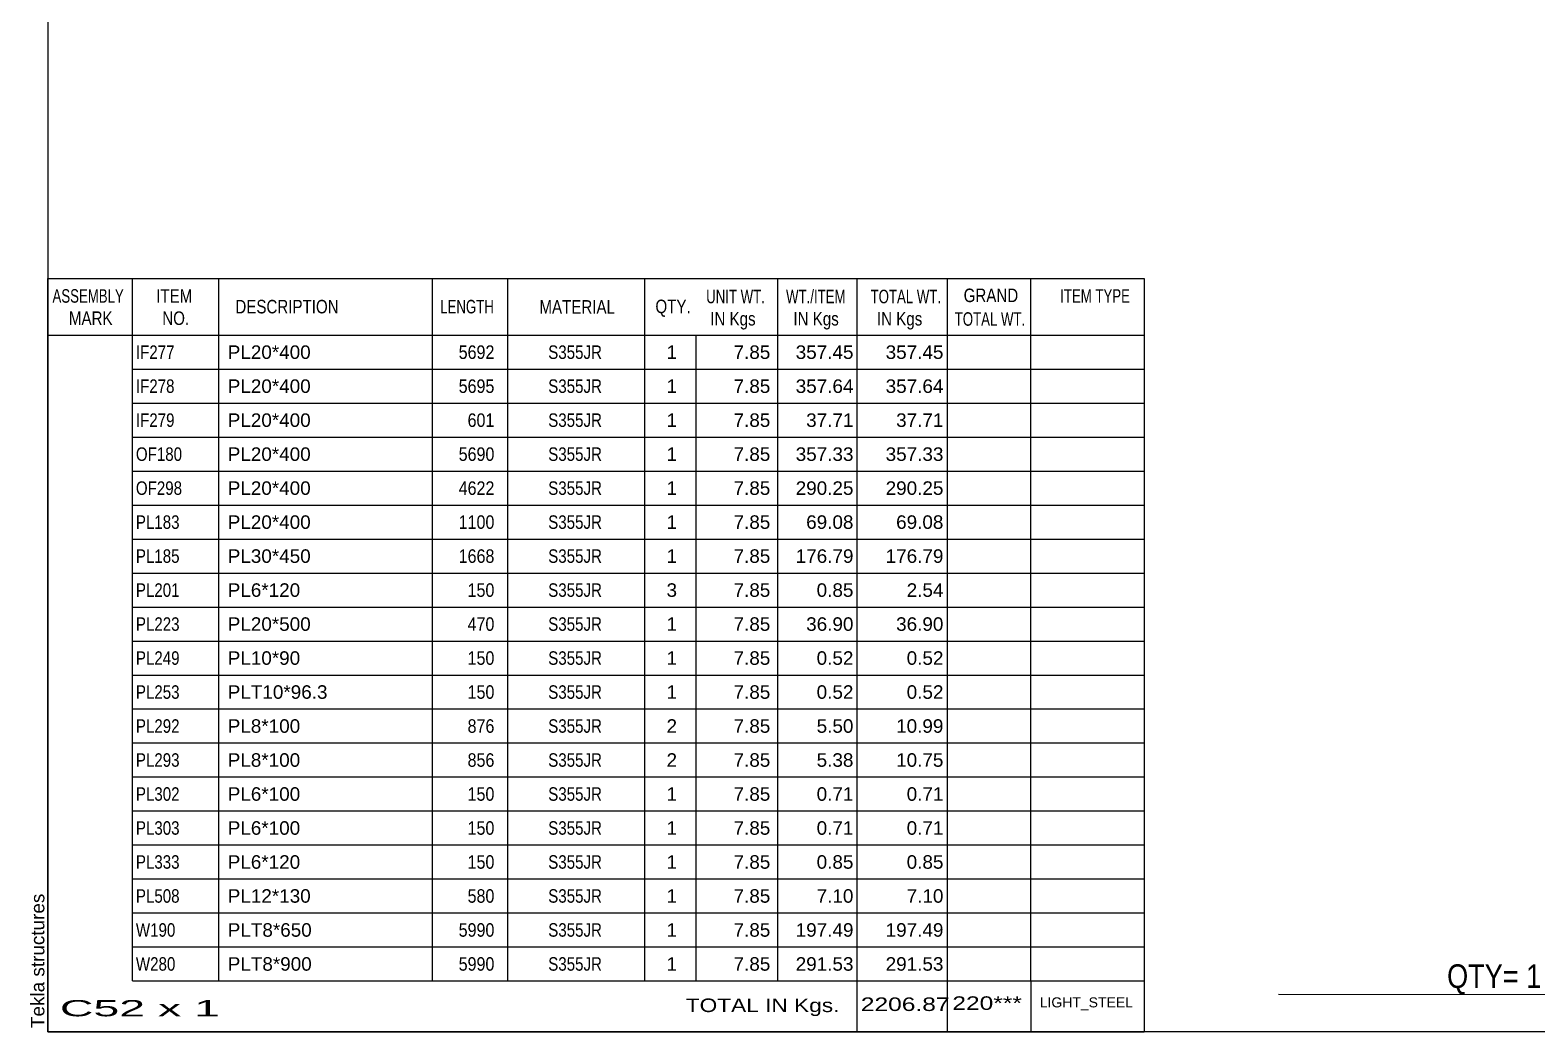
# Model space of a CAD drawing. Header units: millimetres. Extents: x -327 to 85, y -160 to 127.
# Drawn here: x -327.2 to -114.3, y -159.7 to -18.2 of the extents above; entities that cross this region are included whole.
import ezdxf

# ---------------------------------------------------------------- set-up
doc = ezdxf.new("R2010")
doc.units = ezdxf.units.MM
doc.styles.add('Arial', font='ARIAL.TTF', dxfattribs={"height": 0.2})
doc.styles.add('Arial Narrow', font='ARIALN.TTF', dxfattribs={"height": 0.2})

# ---------------------------------------------------------------- blocks, each defined once
blk = doc.blocks.new('Unknown-623345131-1210')
at = {"color": 5, "linetype": 'Continuous'}
for p, q in [((-324.7, 127.38), (-324.7, -159.62)), ((-324.7, -159.62), (85.3, -159.62))]:
    blk.add_line(p, q, dxfattribs=at)
at = {"color": 174, "linetype": 'Continuous', "style": 'Arial'}
blk.add_text('Tekla structures', height=1.9102, rotation=90, dxfattribs=at).set_placement((-325.2, -159.12))
blk = doc.blocks.new('CBS_BOM-623345131-8104')
at = {"color": 7, "linetype": 'Continuous'}
for p, q in [((-324.73, -61.26), (-324.73, -53.26)), ((-324.73, -53.26), (-169.81, -53.26)), ((-312.73, -61.26), (-312.73, -53.26)), ((-300.54, -61.26), (-300.54, -53.26)), ((-270.37, -61.26), (-270.37, -53.26)), ((-259.7, -61.26), (-259.7, -53.26)), ((-240.38, -61.26), (-240.38, -53.26)), ((-221.58, -61.26), (-221.58, -53.26)), ((-210.36, -61.26), (-210.36, -53.26)), ((-197.58, -61.26), (-197.58, -53.26)), ((-185.83, -61.26), (-185.83, -53.26)), ((-169.81, -53.26), (-169.81, -61.25)), ((-324.73, -61.26), (-169.81, -61.26)), ((-324.73, -66.06), (-324.73, -61.26)), ((-312.73, -66.06), (-312.73, -61.26)), ((-300.54, -66.06), (-300.54, -61.26)), ((-270.37, -66.06), (-270.37, -61.26)), ((-259.7, -66.06), (-259.7, -61.26)), ((-240.38, -66.06), (-240.38, -61.26)), ((-233.11, -66.06), (-233.11, -61.26)), ((-221.58, -66.06), (-221.58, -61.26)), ((-210.36, -66.06), (-210.36, -61.26)), ((-197.58, -66.06), (-197.58, -61.26)), ((-185.81, -66.06), (-185.81, -61.26)), ((-169.81, -61.26), (-169.81, -66.06)), ((-324.73, -70.86), (-324.73, -66.06)), ((-312.73, -66.06), (-169.81, -66.06)), ((-312.73, -70.86), (-312.73, -66.06)), ((-300.54, -70.86), (-300.54, -66.06)), ((-270.37, -70.86), (-270.37, -66.06)), ((-259.7, -70.86), (-259.7, -66.06)), ((-240.38, -70.86), (-240.38, -66.06)), ((-233.11, -70.86), (-233.11, -66.06)), ((-221.58, -70.86), (-221.58, -66.06)), ((-210.36, -70.86), (-210.36, -66.06)), ((-197.58, -70.86), (-197.58, -66.06)), ((-185.81, -70.86), (-185.81, -66.06)), ((-169.81, -66.06), (-169.81, -70.86)), ((-324.73, -75.66), (-324.73, -70.86)), ((-312.73, -70.86), (-169.81, -70.86)), ((-312.73, -75.66), (-312.73, -70.86)), ((-300.54, -75.66), (-300.54, -70.86)), ((-270.37, -75.66), (-270.37, -70.86)), ((-259.7, -75.66), (-259.7, -70.86)), ((-240.38, -75.66), (-240.38, -70.86)), ((-233.11, -75.66), (-233.11, -70.86)), ((-221.58, -75.66), (-221.58, -70.86)), ((-210.36, -75.66), (-210.36, -70.86)), ((-197.58, -75.66), (-197.58, -70.86)), ((-185.81, -75.66), (-185.81, -70.86)), ((-169.81, -70.86), (-169.81, -75.66)), ((-324.73, -80.46), (-324.73, -75.66)), ((-312.73, -75.66), (-169.81, -75.66)), ((-312.73, -80.46), (-312.73, -75.66)), ((-300.54, -80.46), (-300.54, -75.66)), ((-270.37, -80.46), (-270.37, -75.66)), ((-259.7, -80.46), (-259.7, -75.66)), ((-240.38, -80.46), (-240.38, -75.66)), ((-233.11, -80.46), (-233.11, -75.66)), ((-221.58, -80.46), (-221.58, -75.66)), ((-210.36, -80.46), (-210.36, -75.66)), ((-197.58, -80.46), (-197.58, -75.66)), ((-185.81, -80.46), (-185.81, -75.66)), ((-169.81, -75.66), (-169.81, -80.46)), ((-324.73, -85.26), (-324.73, -80.46)), ((-312.73, -80.46), (-169.81, -80.46)), ((-312.73, -85.26), (-312.73, -80.46)), ((-300.54, -85.26), (-300.54, -80.46)), ((-270.37, -85.26), (-270.37, -80.46)), ((-259.7, -85.26), (-259.7, -80.46)), ((-240.38, -85.26), (-240.38, -80.46)), ((-233.11, -85.26), (-233.11, -80.46)), ((-221.58, -85.26), (-221.58, -80.46)), ((-210.36, -85.26), (-210.36, -80.46)), ((-197.58, -85.26), (-197.58, -80.46)), ((-185.81, -85.26), (-185.81, -80.46)), ((-169.81, -80.46), (-169.81, -85.26)), ((-324.73, -90.06), (-324.73, -85.26)), ((-312.73, -85.26), (-169.81, -85.26)), ((-312.73, -90.06), (-312.73, -85.26)), ((-300.54, -90.06), (-300.54, -85.26)), ((-270.37, -90.06), (-270.37, -85.26)), ((-259.7, -90.06), (-259.7, -85.26)), ((-240.38, -90.06), (-240.38, -85.26)), ((-233.11, -90.06), (-233.11, -85.26)), ((-221.58, -90.06), (-221.58, -85.26)), ((-210.36, -90.06), (-210.36, -85.26)), ((-197.58, -90.06), (-197.58, -85.26)), ((-185.81, -90.06), (-185.81, -85.26)), ((-169.81, -85.26), (-169.81, -90.06)), ((-324.73, -94.86), (-324.73, -90.06)), ((-312.73, -90.06), (-169.81, -90.06)), ((-312.73, -94.86), (-312.73, -90.06)), ((-300.54, -94.86), (-300.54, -90.06)), ((-270.37, -94.86), (-270.37, -90.06)), ((-259.7, -94.86), (-259.7, -90.06)), ((-240.38, -94.86), (-240.38, -90.06)), ((-233.11, -94.86), (-233.11, -90.06)), ((-221.58, -94.86), (-221.58, -90.06)), ((-210.36, -94.86), (-210.36, -90.06)), ((-197.58, -94.86), (-197.58, -90.06)), ((-185.81, -94.86), (-185.81, -90.06)), ((-169.81, -90.06), (-169.81, -94.86)), ((-324.73, -99.66), (-324.73, -94.86)), ((-312.73, -94.86), (-169.81, -94.86)), ((-312.73, -99.66), (-312.73, -94.86)), ((-300.54, -99.66), (-300.54, -94.86)), ((-270.37, -99.66), (-270.37, -94.86)), ((-259.7, -99.66), (-259.7, -94.86)), ((-240.38, -99.66), (-240.38, -94.86)), ((-233.11, -99.66), (-233.11, -94.86)), ((-221.58, -99.66), (-221.58, -94.86)), ((-210.36, -99.66), (-210.36, -94.86)), ((-197.58, -99.66), (-197.58, -94.86)), ((-185.81, -99.66), (-185.81, -94.86)), ((-169.81, -94.86), (-169.81, -99.66)), ((-324.73, -104.46), (-324.73, -99.66)), ((-312.73, -99.66), (-169.81, -99.66)), ((-312.73, -104.46), (-312.73, -99.66)), ((-300.54, -104.46), (-300.54, -99.66)), ((-270.37, -104.46), (-270.37, -99.66)), ((-259.7, -104.46), (-259.7, -99.66)), ((-240.38, -104.46), (-240.38, -99.66)), ((-233.11, -104.46), (-233.11, -99.66)), ((-221.58, -104.46), (-221.58, -99.66)), ((-210.36, -104.46), (-210.36, -99.66)), ((-197.58, -104.46), (-197.58, -99.66)), ((-185.81, -104.46), (-185.81, -99.66)), ((-169.81, -99.66), (-169.81, -104.46)), ((-324.73, -109.26), (-324.73, -104.46)), ((-312.73, -104.46), (-169.81, -104.46)), ((-312.73, -109.26), (-312.73, -104.46)), ((-300.54, -109.26), (-300.54, -104.46)), ((-270.37, -109.26), (-270.37, -104.46)), ((-259.7, -109.26), (-259.7, -104.46)), ((-240.38, -109.26), (-240.38, -104.46)), ((-233.11, -109.26), (-233.11, -104.46)), ((-221.58, -109.26), (-221.58, -104.46)), ((-210.36, -109.26), (-210.36, -104.46)), ((-197.58, -109.26), (-197.58, -104.46)), ((-185.81, -109.26), (-185.81, -104.46)), ((-169.81, -104.46), (-169.81, -109.26)), ((-324.73, -114.06), (-324.73, -109.26)), ((-312.73, -109.26), (-169.81, -109.26)), ((-312.73, -114.06), (-312.73, -109.26)), ((-300.54, -114.06), (-300.54, -109.26)), ((-270.37, -114.06), (-270.37, -109.26)), ((-259.7, -114.06), (-259.7, -109.26)), ((-240.38, -114.06), (-240.38, -109.26)), ((-233.11, -114.06), (-233.11, -109.26)), ((-221.58, -114.06), (-221.58, -109.26)), ((-210.36, -114.06), (-210.36, -109.26)), ((-197.58, -114.06), (-197.58, -109.26)), ((-185.81, -114.06), (-185.81, -109.26)), ((-169.81, -109.26), (-169.81, -114.06)), ((-324.73, -118.86), (-324.73, -114.06)), ((-312.73, -114.06), (-169.81, -114.06)), ((-312.73, -118.86), (-312.73, -114.06)), ((-300.54, -118.86), (-300.54, -114.06)), ((-270.37, -118.86), (-270.37, -114.06)), ((-259.7, -118.86), (-259.7, -114.06)), ((-240.38, -118.86), (-240.38, -114.06)), ((-233.11, -118.86), (-233.11, -114.06)), ((-221.58, -118.86), (-221.58, -114.06)), ((-210.36, -118.86), (-210.36, -114.06)), ((-197.58, -118.86), (-197.58, -114.06)), ((-185.81, -118.86), (-185.81, -114.06)), ((-169.81, -114.06), (-169.81, -118.86)), ((-324.73, -123.66), (-324.73, -118.86)), ((-312.73, -118.86), (-169.81, -118.86)), ((-312.73, -123.66), (-312.73, -118.86)), ((-300.54, -123.66), (-300.54, -118.86)), ((-270.37, -123.66), (-270.37, -118.86)), ((-259.7, -123.66), (-259.7, -118.86)), ((-240.38, -123.66), (-240.38, -118.86)), ((-233.11, -123.66), (-233.11, -118.86)), ((-221.58, -123.66), (-221.58, -118.86)), ((-210.36, -123.66), (-210.36, -118.86)), ((-197.58, -123.66), (-197.58, -118.86)), ((-185.81, -123.66), (-185.81, -118.86)), ((-169.81, -118.86), (-169.81, -123.66)), ((-324.73, -128.46), (-324.73, -123.66)), ((-312.73, -123.66), (-169.81, -123.66)), ((-312.73, -128.46), (-312.73, -123.66)), ((-300.54, -128.46), (-300.54, -123.66)), ((-270.37, -128.46), (-270.37, -123.66)), ((-259.7, -128.46), (-259.7, -123.66)), ((-240.38, -128.46), (-240.38, -123.66)), ((-233.11, -128.46), (-233.11, -123.66)), ((-221.58, -128.46), (-221.58, -123.66)), ((-210.36, -128.46), (-210.36, -123.66)), ((-197.58, -128.46), (-197.58, -123.66)), ((-185.81, -128.46), (-185.81, -123.66)), ((-169.81, -123.66), (-169.81, -128.46)), ((-324.73, -133.26), (-324.73, -128.46)), ((-312.73, -128.46), (-169.81, -128.46)), ((-312.73, -133.26), (-312.73, -128.46)), ((-300.54, -133.26), (-300.54, -128.46)), ((-270.37, -133.26), (-270.37, -128.46)), ((-259.7, -133.26), (-259.7, -128.46)), ((-240.38, -133.26), (-240.38, -128.46)), ((-233.11, -133.26), (-233.11, -128.46)), ((-221.58, -133.26), (-221.58, -128.46)), ((-210.36, -133.26), (-210.36, -128.46)), ((-197.58, -133.26), (-197.58, -128.46)), ((-185.81, -133.26), (-185.81, -128.46)), ((-169.81, -128.46), (-169.81, -133.26)), ((-324.73, -138.06), (-324.73, -133.26)), ((-312.73, -133.26), (-169.81, -133.26)), ((-312.73, -138.06), (-312.73, -133.26)), ((-300.54, -138.06), (-300.54, -133.26)), ((-270.37, -138.06), (-270.37, -133.26)), ((-259.7, -138.06), (-259.7, -133.26)), ((-240.38, -138.06), (-240.38, -133.26)), ((-233.11, -138.06), (-233.11, -133.26)), ((-221.58, -138.06), (-221.58, -133.26)), ((-210.36, -138.06), (-210.36, -133.26)), ((-197.58, -138.06), (-197.58, -133.26)), ((-185.81, -138.06), (-185.81, -133.26)), ((-169.81, -133.26), (-169.81, -138.06)), ((-324.73, -142.86), (-324.73, -138.06)), ((-312.73, -138.06), (-169.81, -138.06)), ((-312.73, -142.86), (-312.73, -138.06)), ((-300.54, -142.86), (-300.54, -138.06)), ((-270.37, -142.86), (-270.37, -138.06)), ((-259.7, -142.86), (-259.7, -138.06)), ((-240.38, -142.86), (-240.38, -138.06)), ((-233.11, -142.86), (-233.11, -138.06)), ((-221.58, -142.86), (-221.58, -138.06)), ((-210.36, -142.86), (-210.36, -138.06)), ((-197.58, -142.86), (-197.58, -138.06)), ((-185.81, -142.86), (-185.81, -138.06)), ((-169.81, -138.06), (-169.81, -142.86)), ((-324.73, -147.66), (-324.73, -142.86)), ((-312.73, -142.86), (-169.81, -142.86)), ((-312.73, -147.66), (-312.73, -142.86)), ((-300.54, -147.66), (-300.54, -142.86)), ((-270.37, -147.66), (-270.37, -142.86)), ((-259.7, -147.66), (-259.7, -142.86)), ((-240.38, -147.66), (-240.38, -142.86)), ((-233.11, -147.66), (-233.11, -142.86)), ((-221.58, -147.66), (-221.58, -142.86)), ((-210.36, -147.66), (-210.36, -142.86)), ((-197.58, -147.66), (-197.58, -142.86)), ((-185.81, -147.66), (-185.81, -142.86)), ((-169.81, -142.86), (-169.81, -147.66)), ((-324.73, -152.46), (-324.73, -147.66)), ((-312.73, -147.66), (-169.81, -147.66)), ((-312.73, -152.46), (-312.73, -147.66)), ((-300.54, -152.46), (-300.54, -147.66)), ((-270.37, -152.46), (-270.37, -147.66)), ((-259.7, -152.46), (-259.7, -147.66)), ((-240.38, -152.46), (-240.38, -147.66)), ((-233.11, -152.46), (-233.11, -147.66)), ((-221.58, -152.46), (-221.58, -147.66)), ((-210.36, -152.46), (-210.36, -147.66)), ((-197.58, -152.46), (-197.58, -147.66)), ((-185.81, -152.46), (-185.81, -147.66)), ((-169.81, -147.66), (-169.81, -152.46)), ((-324.73, -159.66), (-324.73, -152.47)), ((-312.73, -152.46), (-169.81, -152.46)), ((-210.36, -159.66), (-210.36, -152.47)), ((-197.58, -159.66), (-197.58, -152.47)), ((-185.77, -159.66), (-185.77, -152.47)), ((-169.81, -152.46), (-169.81, -159.66)), ((-324.73, -159.66), (-169.81, -159.66))]:
    blk.add_line(p, q, dxfattribs=at)
at = {"color": 3, "linetype": 'Continuous', "style": 'Arial'}
for s, height, width, p in [('ASSEMBLY', 1.91, 0.7, (-324.05, -56.68)), ('ITEM', 1.91, 0.8, (-309.4, -56.68)), ('UNIT WT.', 1.91, 0.7, (-231.69, -56.76)), ('WT./ITEM', 1.91, 0.7, (-220.4, -56.76)), ('TOTAL WT.', 1.91, 0.7, (-208.46, -56.76)), ('GRAND', 1.91, 0.8, (-195.31, -56.6)), ('ITEM TYPE', 1.91, 0.7, (-181.67, -56.68)), ('DESCRIPTION', 1.9102, 0.8, (-298.21, -58.19)), ('LENGTH', 1.91, 0.7, (-269.27, -58.19)), ('MATERIAL', 1.91, 0.8, (-255.25, -58.23)), ('QTY.', 1.91, 0.8, (-238.86, -58.16)), ('MARK', 1.91, 0.8, (-321.73, -59.82)), ('NO.', 1.91, 0.8, (-308.54, -59.82)), ('IN Kgs', 1.91, 0.8, (-231.11, -59.9)), ('IN Kgs', 1.91, 0.8, (-219.36, -59.9)), ('IN Kgs', 1.91, 0.8, (-207.56, -59.9)), ('TOTAL WT.', 1.91, 0.7, (-196.57, -59.94))]:
    blk.add_text(s, height=height, dxfattribs=dict(at, width=width)).set_placement(p)
at = {"color": 7, "linetype": 'Continuous', "style": 'Arial'}
for s, width, p in [('IF277', 0.8, (-312.27, -64.62)), ('5692', 0.85, (-266.66, -64.62)), ('S355JR', 0.8, (-254.01, -64.62)), ('IF278', 0.8, (-312.27, -69.42)), ('5695', 0.85, (-266.66, -69.42)), ('S355JR', 0.8, (-254.01, -69.42)), ('IF279', 0.8, (-312.27, -74.22)), ('601', 0.85, (-265.4, -74.22)), ('S355JR', 0.8, (-254.01, -74.22)), ('OF180', 0.8, (-312.27, -79.02)), ('5690', 0.85, (-266.66, -79.02)), ('S355JR', 0.8, (-254.01, -79.02)), ('OF298', 0.8, (-312.27, -83.82)), ('4622', 0.85, (-266.66, -83.82)), ('S355JR', 0.8, (-254.01, -83.82)), ('PL183', 0.8, (-312.27, -88.62)), ('1100', 0.85, (-266.66, -88.62)), ('S355JR', 0.8, (-254.01, -88.62)), ('PL185', 0.8, (-312.27, -93.42)), ('1668', 0.85, (-266.66, -93.42)), ('S355JR', 0.8, (-254.01, -93.42)), ('PL201', 0.8, (-312.27, -98.22)), ('150', 0.85, (-265.4, -98.22)), ('S355JR', 0.8, (-254.01, -98.22)), ('PL223', 0.8, (-312.27, -103.02)), ('470', 0.85, (-265.4, -103.02)), ('S355JR', 0.8, (-254.01, -103.02)), ('PL249', 0.8, (-312.27, -107.82)), ('150', 0.85, (-265.4, -107.82)), ('S355JR', 0.8, (-254.01, -107.82)), ('PL253', 0.8, (-312.27, -112.62)), ('150', 0.85, (-265.4, -112.62)), ('S355JR', 0.8, (-254.01, -112.62)), ('PL292', 0.8, (-312.27, -117.42)), ('876', 0.85, (-265.4, -117.42)), ('S355JR', 0.8, (-254.01, -117.42)), ('PL293', 0.8, (-312.27, -122.22)), ('856', 0.85, (-265.4, -122.22)), ('S355JR', 0.8, (-254.01, -122.22)), ('PL302', 0.8, (-312.27, -127.02)), ('150', 0.85, (-265.4, -127.02)), ('S355JR', 0.8, (-254.01, -127.02)), ('PL303', 0.8, (-312.27, -131.82)), ('150', 0.85, (-265.4, -131.82)), ('S355JR', 0.8, (-254.01, -131.82)), ('PL333', 0.8, (-312.27, -136.62)), ('150', 0.85, (-265.4, -136.62)), ('S355JR', 0.8, (-254.01, -136.62)), ('PL508', 0.8, (-312.27, -141.42)), ('580', 0.85, (-265.4, -141.42)), ('S355JR', 0.8, (-254.01, -141.42)), ('W190', 0.8, (-312.27, -146.22)), ('5990', 0.85, (-266.66, -146.22)), ('S355JR', 0.8, (-254.01, -146.22)), ('W280', 0.8, (-312.27, -151.02)), ('5990', 0.85, (-266.66, -151.02)), ('S355JR', 0.8, (-254.01, -151.02))]:
    blk.add_text(s, height=1.91, dxfattribs=dict(at, width=width)).set_placement(p)
for s, p in [('PL20*400', (-299.29, -64.62)), ('1', (-237.29, -64.62)), ('7.85', (-227.82, -64.62)), ('357.45', (-219.04, -64.62)), ('357.45', (-206.33, -64.62)), ('PL20*400', (-299.29, -69.42)), ('1', (-237.29, -69.42)), ('7.85', (-227.82, -69.42)), ('357.64', (-219.04, -69.42)), ('357.64', (-206.33, -69.42)), ('PL20*400', (-299.29, -74.22)), ('1', (-237.29, -74.22)), ('7.85', (-227.82, -74.22)), ('37.71', (-217.56, -74.22)), ('37.71', (-204.85, -74.22)), ('PL20*400', (-299.29, -79.02)), ('1', (-237.29, -79.02)), ('7.85', (-227.82, -79.02)), ('357.33', (-219.04, -79.02)), ('357.33', (-206.33, -79.02)), ('PL20*400', (-299.29, -83.82)), ('1', (-237.29, -83.82)), ('7.85', (-227.82, -83.82)), ('290.25', (-219.04, -83.82)), ('290.25', (-206.33, -83.82)), ('PL20*400', (-299.29, -88.62)), ('1', (-237.29, -88.62)), ('7.85', (-227.82, -88.62)), ('69.08', (-217.56, -88.62)), ('69.08', (-204.85, -88.62)), ('PL30*450', (-299.29, -93.42)), ('1', (-237.29, -93.42)), ('7.85', (-227.82, -93.42)), ('176.79', (-219.04, -93.42)), ('176.79', (-206.33, -93.42)), ('PL6*120', (-299.29, -98.22)), ('3', (-237.29, -98.22)), ('7.85', (-227.82, -98.22)), ('0.85', (-216.08, -98.22)), ('2.54', (-203.36, -98.22)), ('PL20*500', (-299.29, -103.02)), ('1', (-237.29, -103.02)), ('7.85', (-227.82, -103.02)), ('36.90', (-217.56, -103.02)), ('36.90', (-204.85, -103.02)), ('PL10*90', (-299.29, -107.82)), ('1', (-237.29, -107.82)), ('7.85', (-227.82, -107.82)), ('0.52', (-216.08, -107.82)), ('0.52', (-203.36, -107.82)), ('PLT10*96.3', (-299.29, -112.62)), ('7.85', (-227.82, -112.62)), ('0.52', (-216.08, -112.62)), ('0.52', (-203.36, -112.62)), ('1', (-237.29, -112.62)), ('PL8*100', (-299.29, -117.42)), ('2', (-237.29, -117.42)), ('7.85', (-227.82, -117.42)), ('5.50', (-216.08, -117.42)), ('10.99', (-204.85, -117.42)), ('PL8*100', (-299.29, -122.22)), ('2', (-237.29, -122.22)), ('7.85', (-227.82, -122.22)), ('5.38', (-216.08, -122.22)), ('10.75', (-204.85, -122.22)), ('PL6*100', (-299.29, -127.02)), ('1', (-237.29, -127.02)), ('7.85', (-227.82, -127.02)), ('0.71', (-216.08, -127.02)), ('0.71', (-203.36, -127.02)), ('PL6*100', (-299.29, -131.82)), ('1', (-237.29, -131.82)), ('7.85', (-227.82, -131.82)), ('0.71', (-216.08, -131.82)), ('0.71', (-203.36, -131.82)), ('PL6*120', (-299.29, -136.62)), ('1', (-237.29, -136.62)), ('7.85', (-227.82, -136.62)), ('0.85', (-216.08, -136.62)), ('0.85', (-203.36, -136.62)), ('PL12*130', (-299.29, -141.42)), ('1', (-237.29, -141.42)), ('7.85', (-227.82, -141.42)), ('7.10', (-216.08, -141.42)), ('7.10', (-203.36, -141.42)), ('PLT8*650', (-299.29, -146.22)), ('1', (-237.29, -146.22)), ('7.85', (-227.82, -146.22)), ('197.49', (-219.04, -146.22)), ('197.49', (-206.33, -146.22)), ('PLT8*900', (-299.29, -151.02)), ('1', (-237.29, -151.02)), ('7.85', (-227.82, -151.02)), ('291.53', (-219.04, -151.02)), ('291.53', (-206.33, -151.02))]:
    blk.add_text(s, height=1.91, dxfattribs=at).set_placement(p)
at = {"color": 6, "linetype": 'Continuous', "style": 'Arial'}
for s, height, width, p in [('C52 x 1', 2.292, 2.05, (-323.01, -157.46)), ('TOTAL IN Kgs.', 1.9102, 1.2, (-234.57, -156.86)), ('2206.87', 1.91, 1.3, (-209.84, -156.71)), ('220***', 1.91, 1.3, (-196.91, -156.55))]:
    blk.add_text(s, height=height, dxfattribs=dict(at, width=width)).set_placement(p)
blk.add_text('LIGHT_STEEL', height=1.4135, dxfattribs=at).set_placement((-184.56, -156.2))
blk = doc.blocks.new('CBS_CALLOFF-623345131-8105')
at = {"color": 7, "linetype": 'Continuous'}
blk.add_line((-150.82, -154.35), (-34.59, -154.37), dxfattribs=at)
at = {"color": 3, "linetype": 'Continuous', "style": 'Arial Narrow'}
blk.add_text('QTY= 1 Nos.      COLUMN     MKD : C52', height=3.3405, dxfattribs=at).set_placement((-127, -153.46))

msp = doc.modelspace()

# ---------------------------------------------------------------- block references
for name in ['Unknown-623345131-1210', 'CBS_BOM-623345131-8104', 'CBS_CALLOFF-623345131-8105']:
    msp.add_blockref(name, (0, 0))

doc.saveas('drawing.dxf')
